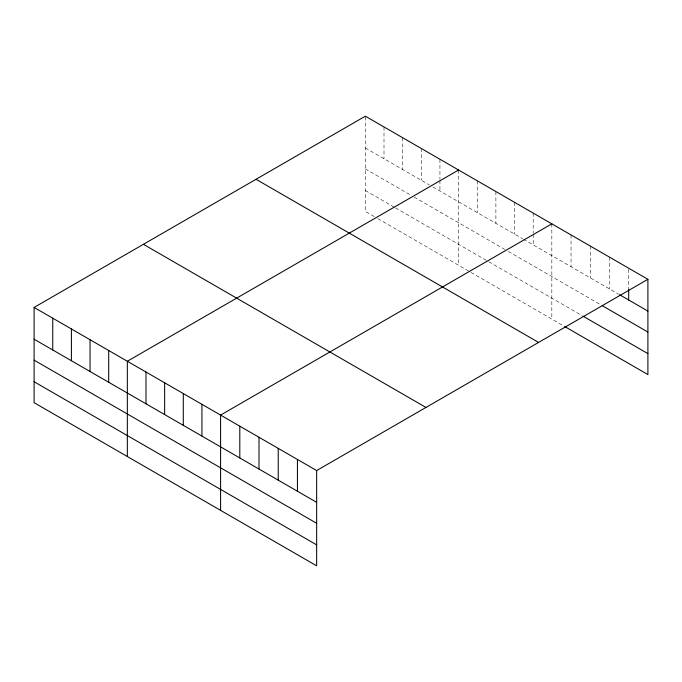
<?xml version="1.0" encoding="UTF-8"?>
<svg xmlns="http://www.w3.org/2000/svg" width="682" height="682" viewBox="0 0 682 682"><rect width="100%" height="100%" fill="white"/><g stroke="black" fill="none" stroke-linecap="round" stroke-linejoin="round"><path stroke-width="0.51" stroke-dasharray="3.41 2.56" d="M374.23 216.569L365.347 211.446L365.347 116.179M365.347 147.96L429.285 184.873M432.84 186.919L522.531 238.7M523.418 239.22L618.625 294.181M365.347 168.906L410.641 195.052M414.187 197.107L504.765 249.399M508.32 251.453L601.243 305.093M365.347 190.491L394.656 207.413M395.543 207.925L487.894 261.249M488.781 261.76L582.027 315.587M377.785 218.624L470.137 271.939M471.023 272.45L563.724 325.979M628.685 269.279L628.685 289.398M609.469 257.123L609.469 288.904M590.262 246.032L590.262 277.804M571.047 234.94L571.047 266.713M551.832 223.849L551.832 319.108M533.188 213.082L533.188 233.201M533.188 234.267L533.188 244.855M514.535 202.315L514.535 234.088M495.891 191.548L495.891 223.321M477.238 180.781L477.238 212.554M458.594 170.014L458.594 265.272M439.941 159.247L439.941 179.375M439.941 180.432L439.941 191.02M421.297 148.48L421.297 180.253M402.644 137.713L402.644 169.494M384 126.946L384 158.727"/><path stroke-width="1.02" d="M647.9 279.313L365.347 116.179L34.1 307.429L34.1 402.687L316.653 565.821L316.653 470.554L647.9 279.313L647.9 374.571L564.645 326.507M458.594 170.014L127.338 361.255L127.338 456.522M551.832 223.849L220.584 415.091L220.584 510.358M619.537 294.709L647.9 311.086M602.155 305.621L647.9 332.04M582.939 316.116L647.9 353.626M256.04 179.289L538.584 342.424M143.416 244.318L425.96 407.444M34.1 307.429L316.653 470.554M34.1 339.201L316.653 502.327M34.1 360.156L316.653 523.282M34.1 381.741L316.653 544.867M628.685 289.398L628.685 299.995M297.437 459.463L297.437 491.236M278.222 448.372L278.222 480.145M259.007 437.281L259.007 469.054M239.8 426.182L239.8 457.963M201.932 404.324L201.932 436.105M183.287 393.557L183.287 425.338M164.635 382.79L164.635 414.571M145.991 372.022L145.991 403.804M108.694 350.497L108.694 382.27M90.041 339.73L90.041 371.502M71.397 328.963L71.397 360.735M52.744 318.196L52.744 349.968"/></g></svg>
